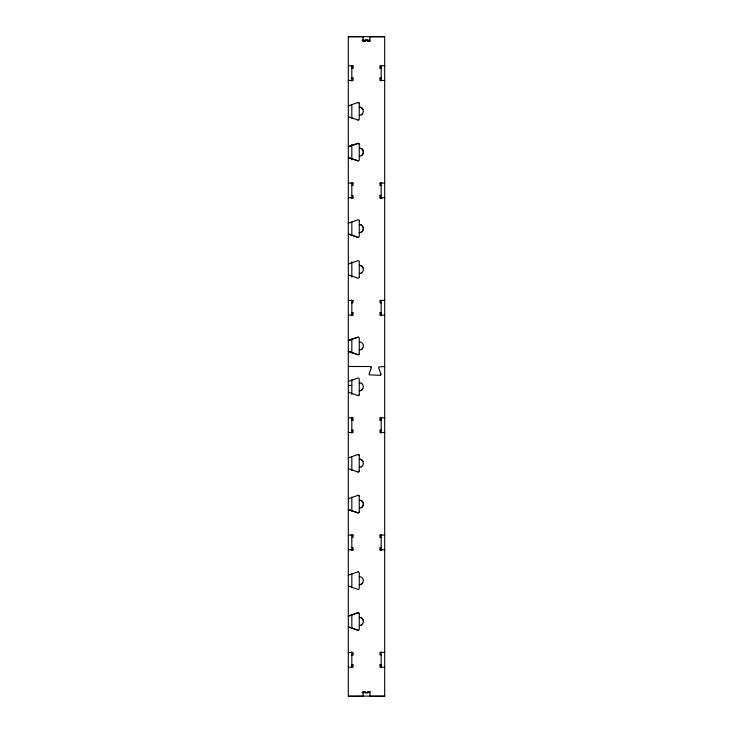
<?xml version="1.0" encoding="UTF-8"?>
<svg xmlns="http://www.w3.org/2000/svg" width="733" height="733" viewBox="0 0 733 733"><rect width="100%" height="100%" fill="white"/><g stroke="black" fill="none" stroke-linecap="round" stroke-linejoin="round"><path stroke-width="1.1" d="M384.688 366.482L378.897 366.958A1.173 1.173 0 0 0 378.714 367.993L380.867 373.812L380.684 374.856A1.164 1.164 0 0 1 380.006 375.296L369.313 374.856A1.173 1.173 0 0 1 369.13 373.812L371.329 367.728L370.422 366.509L348.312 366.482M380.913 374.077L380.684 374.856M361.222 232.214L361.79 231.848A4.105 4.105 0 0 0 363.027 226.955M361.222 273.061L361.79 272.694M361.222 390.405L361.79 390.029A4.105 4.105 0 0 0 359.262 382.69M361.222 466.894L361.79 466.527M361.222 625.084L361.79 624.718M348.312 105.845A1.173 1.173 0 0 0 348.651 105.799L358.089 102.437A1.173 1.173 0 0 1 359.271 103.619L359.262 118.92A1.145 1.145 0 0 1 358.116 120.075L358.089 120.084M348.312 146.637A1.2 1.2 0 0 0 348.651 146.591L358.089 143.283A1.173 1.173 0 0 1 359.271 144.465L359.262 159.767A1.145 1.145 0 0 1 358.116 160.921L348.651 157.641A1.164 1.164 0 0 0 348.312 157.531M348.651 146.637L358.089 143.347A1.173 1.173 0 0 1 359.271 144.529M348.312 223.189A1.173 1.173 0 0 0 348.651 223.134L358.089 219.772A1.173 1.173 0 0 1 359.271 221.018M348.312 264.036A1.173 1.173 0 0 0 348.651 263.99L358.089 260.618A1.173 1.173 0 0 1 359.271 261.809L359.262 277.111M348.312 340.469A1.173 1.173 0 0 0 348.651 340.414L358.089 337.116A1.173 1.173 0 0 1 359.271 338.298L359.262 353.599A1.145 1.145 0 0 1 358.116 354.754L348.651 351.464A1.173 1.173 0 0 0 348.312 351.419L348.395 351.364M348.312 381.38A1.173 1.173 0 0 0 348.651 381.325L358.089 377.962A1.173 1.173 0 0 1 359.262 379.144L359.262 394.446A1.145 1.145 0 0 1 359.069 395.087M359.262 470.943L359.262 455.624A1.173 1.173 0 0 0 358.089 454.451L348.651 457.823A1.173 1.173 0 0 1 348.312 457.804M359.262 511.79L359.262 496.479A1.173 1.173 0 0 0 358.089 495.306L348.651 498.605A1.173 1.173 0 0 1 348.312 498.66M358.089 571.795L348.651 575.103A1.182 1.182 0 0 1 348.312 575.148M348.651 615.995L358.089 612.706A1.173 1.173 0 0 1 359.271 613.888M358.089 612.706L348.651 616.013A1.173 1.173 0 0 1 348.312 616.059M348.312 36.714L363.082 36.732M369.927 36.732L384.688 36.732M362.065 40.168L369.927 40.168M363.082 41.231L365.428 41.231M367.572 41.231L369.927 41.231M348.312 65.75L353.004 65.823M384.688 65.759L379.996 65.759L379.996 68.169L381.169 68.169L379.996 68.105M353.004 68.105L351.831 68.105L353.004 68.169L353.004 65.759M353.004 78.074L351.831 78.074L353.004 78.138L353.004 80.483L348.312 80.419M379.996 78.074L381.169 78.074L379.996 78.138L379.996 80.483L384.688 80.419M348.312 183.094L353.004 183.094L353.004 185.504L351.831 185.449M381.169 185.449L379.996 185.504L379.996 183.094L384.688 183.094M351.125 183.158L353.004 183.158M379.996 183.158L381.875 183.158M351.831 195.482L353.004 195.418L353.004 197.828L351.125 197.828M379.996 195.482L381.169 195.418M348.312 197.763L353.004 197.763M379.996 195.418L379.996 197.828L384.688 197.763M379.996 197.828L381.875 197.828M348.312 300.438L353.004 300.503M384.688 300.438L379.996 300.438L379.996 302.848L381.169 302.784M351.831 302.848L353.004 302.784L353.004 300.438M353.004 312.762L351.831 312.762L353.004 312.817L353.004 315.163L348.312 315.098M379.996 312.762L381.169 312.762L379.996 312.817L379.996 315.163L384.688 315.108M348.312 385.439L351.831 385.439M348.312 417.783L353.004 417.837L353.004 420.183L351.831 420.183M384.688 417.773L379.996 417.783L379.996 420.183L381.169 420.183M351.831 420.128L353.004 420.128M379.996 420.128L381.169 420.128M351.831 430.161L353.004 430.097L353.004 432.507L348.312 432.443M381.169 430.161L379.996 430.097L379.996 432.507L384.688 432.443M348.312 535.117L353.004 535.117L353.004 537.527L351.831 537.527M384.688 535.117L379.996 535.117L379.996 537.527L381.169 537.463M351.125 535.182L353.004 535.182M379.996 535.182L381.875 535.182M351.831 547.496L353.004 547.441L353.004 549.842L351.125 549.842M381.169 547.496L379.996 547.441L379.996 549.842L381.875 549.842M348.312 549.787L353.004 549.787M379.996 549.787L384.688 549.787M348.312 652.462L353.004 652.517L353.004 654.871M384.688 652.462L379.996 652.462L379.996 654.871L381.169 654.807M351.831 654.871L353.004 654.807M351.831 664.776L353.004 664.776L353.004 667.186L348.312 667.122M381.169 664.776L379.996 664.776L379.996 667.186L384.688 667.122M351.831 664.84L353.004 664.84M379.996 664.84L381.169 664.84M363.073 691.659L365.428 691.595L365.428 692.832L367.572 692.767L367.572 691.595L369.918 691.659M362.065 692.612L369.927 692.612M348.312 696.13L384.688 696.103M363.073 696.286L348.312 696.35L348.312 36.65L384.688 36.677L384.688 696.35M384.688 696.286L369.918 696.35L369.918 691.595M348.569 274.893L358.089 278.219A1.145 1.145 0 0 0 359.262 277.047M348.569 626.917L358.089 630.307A1.145 1.145 0 0 0 359.262 629.07L359.262 613.814M358.089 120.093L348.651 116.785A1.164 1.164 0 0 0 348.312 116.739M348.651 157.641L358.089 160.884M359.262 220.945L359.262 236.264A1.145 1.145 0 0 1 358.116 237.41L348.651 234.065A1.164 1.164 0 0 0 348.312 234.019M358.089 237.428L348.651 234.129A1.164 1.164 0 0 0 348.312 234.084M358.089 472.107L348.651 468.744A1.164 1.164 0 0 0 348.312 468.699M348.651 509.6L358.089 512.898A1.173 1.173 0 0 0 358.923 512.559M348.651 586.107L348.651 586.153A1.164 1.164 0 0 0 348.312 586.098A1.164 1.164 0 0 1 348.651 586.088L358.089 589.396A1.145 1.145 0 0 0 359.262 588.278L359.262 572.968A1.173 1.173 0 0 0 358.089 571.859L358.089 571.859M348.651 626.999L358.089 630.298M361.79 225.361L361.222 224.994A4.105 4.105 0 0 0 359.262 224.5A4.086 4.086 0 0 1 362.679 230.849A4.114 4.114 0 0 1 359.262 232.682M361.222 383.185L361.79 383.551M361.222 459.673L361.79 460.04A4.105 4.105 0 0 1 359.262 467.388M361.222 617.864L361.79 618.231A4.105 4.105 0 0 1 359.262 625.579M371.31 367.453L371.1 366.958A1.173 1.173 0 0 0 370.422 366.509M381.169 65.75L381.169 80.987M381.169 182.938L381.169 198.432M381.169 300.273L381.169 315.767M381.169 417.618L381.169 433.111M381.169 534.614L381.169 550.346M381.169 651.774L381.169 667.204M369.927 36.65L369.927 41.295L367.572 41.295L367.572 40.058L365.428 40.058L365.428 41.295L363.082 41.295L363.082 36.65M363.073 691.595L363.073 696.35M358.089 102.437L358.089 102.492A1.173 1.173 0 0 1 359.271 103.683M358.089 337.125L348.651 340.414M358.089 454.46L358.089 454.515A1.173 1.173 0 0 1 359.271 455.697M358.089 495.306L358.089 495.361A1.173 1.173 0 0 1 359.271 496.553M351.831 65.75L351.831 81.088M351.831 104.471L351.831 118.306M351.831 144.355L351.831 159.831M351.831 182.59L351.831 198.432M351.831 221.815L351.831 235.65M351.831 261.69L351.831 277.166M351.831 299.934L351.831 315.767M351.831 339.003L351.831 352.994M351.831 379.721L351.831 394.51M351.831 417.269L351.831 433.111M351.831 456.494L351.831 470.329M351.831 497.102L351.831 511.185M351.831 534.614L351.831 550.346M351.831 573.838L351.831 587.674M351.831 614.446L351.831 628.529M351.831 651.774L351.831 667.204M348.651 223.079L348.651 223.125A1.173 1.173 0 0 1 348.312 223.125M348.651 351.464L358.089 354.708A1.145 1.145 0 0 0 359.262 353.535M348.651 381.27L348.651 381.316A1.173 1.173 0 0 1 348.312 381.316M359.262 341.835A4.114 4.114 0 0 1 363.376 345.949A4.114 4.114 0 0 1 359.262 350.053M363.055 267.847A4.114 4.114 0 0 0 359.262 265.309A4.105 4.105 0 0 1 361.222 265.841L361.79 266.207A4.105 4.105 0 0 1 359.262 273.556M361.232 232.169A4.086 4.086 0 0 1 359.289 232.663M359.289 148.002A4.086 4.086 0 0 1 363.376 152.088A4.086 4.086 0 0 1 359.289 156.175M359.262 107.128A4.114 4.114 0 0 1 363.055 109.657M359.262 115.365A4.105 4.105 0 0 0 361.79 108.026L361.222 107.65A4.105 4.105 0 0 0 359.262 107.155M362.707 113.505A4.123 4.123 0 0 1 361.222 114.87M361.222 155.726A4.123 4.123 0 0 0 362.707 154.361A4.114 4.114 0 0 0 362.707 149.862M361.222 148.469A4.123 4.123 0 0 1 362.707 149.834M362.707 348.193A4.123 4.123 0 0 1 361.222 349.559M359.262 617.369A4.114 4.114 0 0 1 363.064 619.907M359.262 576.523A4.105 4.105 0 0 1 361.79 583.862L361.222 584.238A4.105 4.105 0 0 1 359.262 584.732A4.114 4.114 0 0 0 362.679 582.872M348.312 509.609A1.173 1.173 0 0 1 348.651 509.655L358.089 512.898A1.145 1.145 0 0 0 359.262 511.726M359.28 500.025A4.086 4.086 0 0 1 363.366 504.112A4.086 4.086 0 0 1 359.28 508.189M359.262 470.879A1.145 1.145 0 0 1 358.116 472.034M363.055 461.68A4.114 4.114 0 0 0 359.262 459.142A4.105 4.105 0 0 1 361.213 459.673M348.312 392.21A1.164 1.164 0 0 1 348.651 392.256L358.089 395.618A1.145 1.145 0 0 0 359.262 394.391M362.679 389.04A4.114 4.114 0 0 1 359.262 390.872M361.222 500.52A4.114 4.114 0 0 1 362.707 506.384A4.123 4.123 0 0 1 361.222 507.74"/></g></svg>
